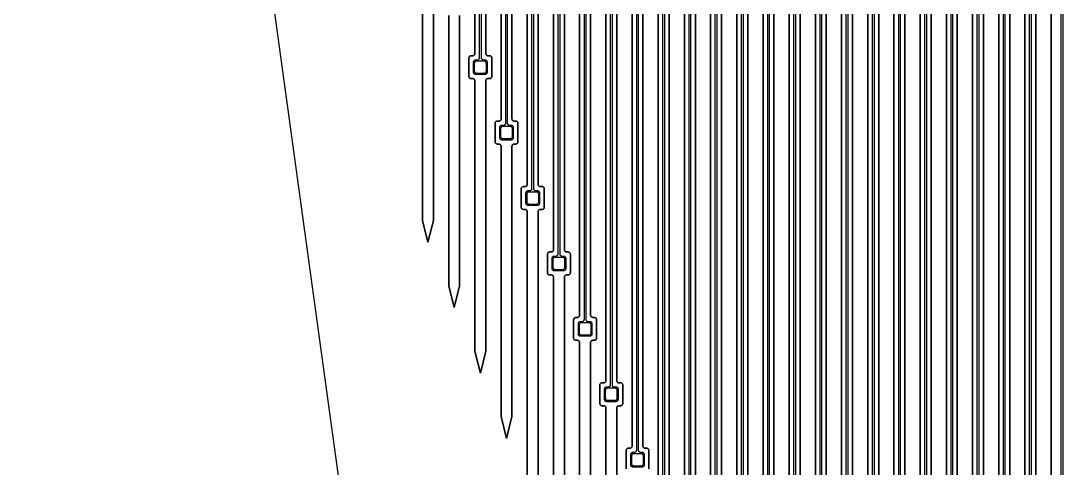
# Model space of a CAD drawing. Header units: metres. Extents: x -1550 to 1550, y -904 to 26100.
# Drawn here: x -966 to -11, y 3929 to 4339 of the extents above; entities that cross this region are included whole.
import ezdxf

# ---------------------------------------------------------------- set-up
doc = ezdxf.new("R2010")
doc.units = ezdxf.units.M
for name, color, linetype in [('Electrodes', 2, 'CONTINUOUS'), ('Metal', 4, 'CONTINUOUS'), ('Polyimide', 3, 'CONTINUOUS'), ('Polyimide_Negative', 5, 'CONTINUOUS')]:
    doc.layers.add(name, color=color, linetype=linetype)

msp = doc.modelspace()

# ---------------------------------------------------------------- linework, layer by layer
at = {"layer": 'Electrodes'}
for points in [[(-541.5, 4291.01), (-541.36, 4291.01), (-541.23, 4291.03), (-541.09, 4291.05), (-540.96, 4291.08), (-540.83, 4291.12), (-540.7, 4291.17), (-540.58, 4291.23), (-540.46, 4291.3), (-540.35, 4291.37), (-540.24, 4291.46), (-540.13, 4291.55), (-540.04, 4291.64), (-539.95, 4291.75), (-539.87, 4291.85), (-539.79, 4291.97), (-539.72, 4292.09), (-539.67, 4292.21), (-539.62, 4292.34), (-539.57, 4292.47), (-539.54, 4292.6), (-539.52, 4292.74), (-539.5, 4292.87), (-539.5, 4293.01), (-539.5, 4300.01), (-539.5, 4300.14), (-539.52, 4300.28), (-539.54, 4300.41), (-539.57, 4300.55), (-539.62, 4300.68), (-539.67, 4300.8), (-539.72, 4300.93), (-539.79, 4301.05), (-539.87, 4301.16), (-539.95, 4301.27), (-540.04, 4301.37), (-540.13, 4301.47), (-540.24, 4301.56), (-540.35, 4301.64), (-540.46, 4301.72), (-540.58, 4301.78), (-540.7, 4301.84), (-540.83, 4301.89), (-540.96, 4301.93), (-541.09, 4301.97), (-541.23, 4301.99), (-541.36, 4302), (-541.5, 4302.01), (-548.5, 4302.01), (-548.64, 4302), (-548.77, 4301.99), (-548.91, 4301.97), (-549.04, 4301.93), (-549.17, 4301.89), (-549.3, 4301.84), (-549.42, 4301.78), (-549.54, 4301.72), (-549.65, 4301.64), (-549.76, 4301.56), (-549.87, 4301.47), (-549.96, 4301.37), (-550.05, 4301.27), (-550.13, 4301.16), (-550.21, 4301.05), (-550.28, 4300.93), (-550.33, 4300.8), (-550.38, 4300.68), (-550.43, 4300.55), (-550.46, 4300.41), (-550.48, 4300.28), (-550.5, 4300.14), (-550.5, 4300.01), (-550.5, 4293.01), (-550.5, 4292.87), (-550.48, 4292.74), (-550.46, 4292.6), (-550.43, 4292.47), (-550.38, 4292.34), (-550.33, 4292.21), (-550.28, 4292.09), (-550.21, 4291.97), (-550.13, 4291.85), (-550.05, 4291.75), (-549.96, 4291.64), (-549.87, 4291.55), (-549.76, 4291.46), (-549.65, 4291.37), (-549.54, 4291.3), (-549.42, 4291.23), (-549.3, 4291.17), (-549.17, 4291.12), (-549.04, 4291.08), (-548.91, 4291.05), (-548.77, 4291.03), (-548.64, 4291.01), (-548.5, 4291.01), (-541.5, 4291.01)], [(-517.5, 4231.01), (-517.36, 4231.01), (-517.23, 4231.03), (-517.09, 4231.05), (-516.96, 4231.08), (-516.83, 4231.12), (-516.7, 4231.17), (-516.58, 4231.23), (-516.46, 4231.3), (-516.35, 4231.37), (-516.24, 4231.46), (-516.13, 4231.55), (-516.04, 4231.64), (-515.95, 4231.75), (-515.87, 4231.85), (-515.79, 4231.97), (-515.72, 4232.09), (-515.67, 4232.21), (-515.62, 4232.34), (-515.57, 4232.47), (-515.54, 4232.6), (-515.52, 4232.74), (-515.5, 4232.87), (-515.5, 4233.01), (-515.5, 4240.01), (-515.5, 4240.14), (-515.52, 4240.28), (-515.54, 4240.41), (-515.57, 4240.55), (-515.62, 4240.68), (-515.67, 4240.8), (-515.72, 4240.93), (-515.79, 4241.05), (-515.87, 4241.16), (-515.95, 4241.27), (-516.04, 4241.37), (-516.13, 4241.47), (-516.24, 4241.56), (-516.35, 4241.64), (-516.46, 4241.72), (-516.58, 4241.78), (-516.7, 4241.84), (-516.83, 4241.89), (-516.96, 4241.93), (-517.09, 4241.97), (-517.23, 4241.99), (-517.36, 4242), (-517.5, 4242.01), (-524.5, 4242.01), (-524.64, 4242), (-524.77, 4241.99), (-524.91, 4241.97), (-525.04, 4241.93), (-525.17, 4241.89), (-525.3, 4241.84), (-525.42, 4241.78), (-525.54, 4241.72), (-525.65, 4241.64), (-525.76, 4241.56), (-525.87, 4241.47), (-525.96, 4241.37), (-526.05, 4241.27), (-526.13, 4241.16), (-526.21, 4241.05), (-526.28, 4240.93), (-526.33, 4240.8), (-526.38, 4240.68), (-526.43, 4240.55), (-526.46, 4240.41), (-526.48, 4240.28), (-526.5, 4240.14), (-526.5, 4240.01), (-526.5, 4233.01), (-526.5, 4232.87), (-526.48, 4232.74), (-526.46, 4232.6), (-526.43, 4232.47), (-526.38, 4232.34), (-526.33, 4232.21), (-526.28, 4232.09), (-526.21, 4231.97), (-526.13, 4231.85), (-526.05, 4231.75), (-525.96, 4231.64), (-525.87, 4231.55), (-525.76, 4231.46), (-525.65, 4231.37), (-525.54, 4231.3), (-525.42, 4231.23), (-525.3, 4231.17), (-525.17, 4231.12), (-525.04, 4231.08), (-524.91, 4231.05), (-524.77, 4231.03), (-524.64, 4231.01), (-524.5, 4231.01), (-517.5, 4231.01)], [(-493.5, 4171.01), (-493.36, 4171.01), (-493.23, 4171.03), (-493.09, 4171.05), (-492.96, 4171.08), (-492.83, 4171.12), (-492.7, 4171.17), (-492.58, 4171.23), (-492.46, 4171.3), (-492.35, 4171.37), (-492.24, 4171.46), (-492.13, 4171.55), (-492.04, 4171.64), (-491.95, 4171.75), (-491.87, 4171.85), (-491.79, 4171.97), (-491.72, 4172.09), (-491.67, 4172.21), (-491.62, 4172.34), (-491.57, 4172.47), (-491.54, 4172.6), (-491.52, 4172.74), (-491.5, 4172.87), (-491.5, 4173.01), (-491.5, 4180.01), (-491.5, 4180.14), (-491.52, 4180.28), (-491.54, 4180.41), (-491.57, 4180.55), (-491.62, 4180.68), (-491.67, 4180.8), (-491.72, 4180.93), (-491.79, 4181.05), (-491.87, 4181.16), (-491.95, 4181.27), (-492.04, 4181.37), (-492.13, 4181.47), (-492.24, 4181.56), (-492.35, 4181.64), (-492.46, 4181.72), (-492.58, 4181.78), (-492.7, 4181.84), (-492.83, 4181.89), (-492.96, 4181.93), (-493.09, 4181.97), (-493.23, 4181.99), (-493.36, 4182), (-493.5, 4182.01), (-500.5, 4182.01), (-500.64, 4182), (-500.77, 4181.99), (-500.91, 4181.97), (-501.04, 4181.93), (-501.17, 4181.89), (-501.3, 4181.84), (-501.42, 4181.78), (-501.54, 4181.72), (-501.65, 4181.64), (-501.76, 4181.56), (-501.87, 4181.47), (-501.96, 4181.37), (-502.05, 4181.27), (-502.13, 4181.16), (-502.21, 4181.05), (-502.28, 4180.93), (-502.33, 4180.8), (-502.38, 4180.68), (-502.43, 4180.55), (-502.46, 4180.41), (-502.48, 4180.28), (-502.5, 4180.14), (-502.5, 4180.01), (-502.5, 4173.01), (-502.5, 4172.87), (-502.48, 4172.74), (-502.46, 4172.6), (-502.43, 4172.47), (-502.38, 4172.34), (-502.33, 4172.21), (-502.28, 4172.09), (-502.21, 4171.97), (-502.13, 4171.85), (-502.05, 4171.75), (-501.96, 4171.64), (-501.87, 4171.55), (-501.76, 4171.46), (-501.65, 4171.37), (-501.54, 4171.3), (-501.42, 4171.23), (-501.3, 4171.17), (-501.17, 4171.12), (-501.04, 4171.08), (-500.91, 4171.05), (-500.77, 4171.03), (-500.64, 4171.01), (-500.5, 4171.01), (-493.5, 4171.01)], [(-469.5, 4111.01), (-469.36, 4111.01), (-469.23, 4111.03), (-469.09, 4111.05), (-468.96, 4111.08), (-468.83, 4111.12), (-468.7, 4111.17), (-468.58, 4111.23), (-468.46, 4111.3), (-468.35, 4111.37), (-468.24, 4111.46), (-468.13, 4111.55), (-468.04, 4111.64), (-467.95, 4111.75), (-467.87, 4111.85), (-467.79, 4111.97), (-467.72, 4112.09), (-467.67, 4112.21), (-467.62, 4112.34), (-467.57, 4112.47), (-467.54, 4112.6), (-467.52, 4112.74), (-467.5, 4112.87), (-467.5, 4113.01), (-467.5, 4120.01), (-467.5, 4120.14), (-467.52, 4120.28), (-467.54, 4120.41), (-467.57, 4120.55), (-467.62, 4120.68), (-467.67, 4120.8), (-467.72, 4120.93), (-467.79, 4121.05), (-467.87, 4121.16), (-467.95, 4121.27), (-468.04, 4121.37), (-468.13, 4121.47), (-468.24, 4121.56), (-468.35, 4121.64), (-468.46, 4121.72), (-468.58, 4121.78), (-468.7, 4121.84), (-468.83, 4121.89), (-468.96, 4121.93), (-469.09, 4121.97), (-469.23, 4121.99), (-469.36, 4122), (-469.5, 4122.01), (-476.5, 4122.01), (-476.64, 4122), (-476.77, 4121.99), (-476.91, 4121.97), (-477.04, 4121.93), (-477.17, 4121.89), (-477.3, 4121.84), (-477.42, 4121.78), (-477.54, 4121.72), (-477.65, 4121.64), (-477.76, 4121.56), (-477.87, 4121.47), (-477.96, 4121.37), (-478.05, 4121.27), (-478.13, 4121.16), (-478.21, 4121.05), (-478.28, 4120.93), (-478.33, 4120.8), (-478.38, 4120.68), (-478.43, 4120.55), (-478.46, 4120.41), (-478.48, 4120.28), (-478.5, 4120.14), (-478.5, 4120.01), (-478.5, 4113.01), (-478.5, 4112.87), (-478.48, 4112.74), (-478.46, 4112.6), (-478.43, 4112.47), (-478.38, 4112.34), (-478.33, 4112.21), (-478.28, 4112.09), (-478.21, 4111.97), (-478.13, 4111.85), (-478.05, 4111.75), (-477.96, 4111.64), (-477.87, 4111.55), (-477.76, 4111.46), (-477.65, 4111.37), (-477.54, 4111.3), (-477.42, 4111.23), (-477.3, 4111.17), (-477.17, 4111.12), (-477.04, 4111.08), (-476.91, 4111.05), (-476.77, 4111.03), (-476.64, 4111.01), (-476.5, 4111.01), (-469.5, 4111.01)], [(-445.5, 4051.01), (-445.36, 4051.01), (-445.23, 4051.03), (-445.09, 4051.05), (-444.96, 4051.08), (-444.83, 4051.12), (-444.7, 4051.17), (-444.58, 4051.23), (-444.46, 4051.3), (-444.35, 4051.37), (-444.24, 4051.46), (-444.13, 4051.55), (-444.04, 4051.64), (-443.95, 4051.75), (-443.87, 4051.85), (-443.79, 4051.97), (-443.72, 4052.09), (-443.67, 4052.21), (-443.62, 4052.34), (-443.57, 4052.47), (-443.54, 4052.6), (-443.52, 4052.74), (-443.5, 4052.87), (-443.5, 4053.01), (-443.5, 4060.01), (-443.5, 4060.14), (-443.52, 4060.28), (-443.54, 4060.41), (-443.57, 4060.55), (-443.62, 4060.68), (-443.67, 4060.8), (-443.72, 4060.93), (-443.79, 4061.05), (-443.87, 4061.16), (-443.95, 4061.27), (-444.04, 4061.37), (-444.13, 4061.47), (-444.24, 4061.56), (-444.35, 4061.64), (-444.46, 4061.72), (-444.58, 4061.78), (-444.7, 4061.84), (-444.83, 4061.89), (-444.96, 4061.93), (-445.09, 4061.97), (-445.23, 4061.99), (-445.36, 4062), (-445.5, 4062.01), (-452.5, 4062.01), (-452.64, 4062), (-452.77, 4061.99), (-452.91, 4061.97), (-453.04, 4061.93), (-453.17, 4061.89), (-453.3, 4061.84), (-453.42, 4061.78), (-453.54, 4061.72), (-453.65, 4061.64), (-453.76, 4061.56), (-453.87, 4061.47), (-453.96, 4061.37), (-454.05, 4061.27), (-454.13, 4061.16), (-454.21, 4061.05), (-454.28, 4060.93), (-454.33, 4060.8), (-454.38, 4060.68), (-454.43, 4060.55), (-454.46, 4060.41), (-454.48, 4060.28), (-454.5, 4060.14), (-454.5, 4060.01), (-454.5, 4053.01), (-454.5, 4052.87), (-454.48, 4052.74), (-454.46, 4052.6), (-454.43, 4052.47), (-454.38, 4052.34), (-454.33, 4052.21), (-454.28, 4052.09), (-454.21, 4051.97), (-454.13, 4051.85), (-454.05, 4051.75), (-453.96, 4051.64), (-453.87, 4051.55), (-453.76, 4051.46), (-453.65, 4051.37), (-453.54, 4051.3), (-453.42, 4051.23), (-453.3, 4051.17), (-453.17, 4051.12), (-453.04, 4051.08), (-452.91, 4051.05), (-452.77, 4051.03), (-452.64, 4051.01), (-452.5, 4051.01), (-445.5, 4051.01)], [(-421.5, 3991.01), (-421.36, 3991.01), (-421.23, 3991.03), (-421.09, 3991.05), (-420.96, 3991.08), (-420.83, 3991.12), (-420.7, 3991.17), (-420.58, 3991.23), (-420.46, 3991.3), (-420.35, 3991.37), (-420.24, 3991.46), (-420.13, 3991.55), (-420.04, 3991.64), (-419.95, 3991.75), (-419.87, 3991.85), (-419.79, 3991.97), (-419.72, 3992.09), (-419.67, 3992.21), (-419.62, 3992.34), (-419.57, 3992.47), (-419.54, 3992.6), (-419.52, 3992.74), (-419.5, 3992.87), (-419.5, 3993.01), (-419.5, 4000.01), (-419.5, 4000.14), (-419.52, 4000.28), (-419.54, 4000.41), (-419.57, 4000.55), (-419.62, 4000.68), (-419.67, 4000.8), (-419.72, 4000.93), (-419.79, 4001.05), (-419.87, 4001.16), (-419.95, 4001.27), (-420.04, 4001.37), (-420.13, 4001.47), (-420.24, 4001.56), (-420.35, 4001.64), (-420.46, 4001.72), (-420.58, 4001.78), (-420.7, 4001.84), (-420.83, 4001.89), (-420.96, 4001.93), (-421.09, 4001.97), (-421.23, 4001.99), (-421.36, 4002), (-421.5, 4002.01), (-428.5, 4002.01), (-428.64, 4002), (-428.77, 4001.99), (-428.91, 4001.97), (-429.04, 4001.93), (-429.17, 4001.89), (-429.3, 4001.84), (-429.42, 4001.78), (-429.54, 4001.72), (-429.65, 4001.64), (-429.76, 4001.56), (-429.87, 4001.47), (-429.96, 4001.37), (-430.05, 4001.27), (-430.13, 4001.16), (-430.21, 4001.05), (-430.28, 4000.93), (-430.33, 4000.8), (-430.38, 4000.68), (-430.43, 4000.55), (-430.46, 4000.41), (-430.48, 4000.28), (-430.5, 4000.14), (-430.5, 4000.01), (-430.5, 3993.01), (-430.5, 3992.87), (-430.48, 3992.74), (-430.46, 3992.6), (-430.43, 3992.47), (-430.38, 3992.34), (-430.33, 3992.21), (-430.28, 3992.09), (-430.21, 3991.97), (-430.13, 3991.85), (-430.05, 3991.75), (-429.96, 3991.64), (-429.87, 3991.55), (-429.76, 3991.46), (-429.65, 3991.37), (-429.54, 3991.3), (-429.42, 3991.23), (-429.3, 3991.17), (-429.17, 3991.12), (-429.04, 3991.08), (-428.91, 3991.05), (-428.77, 3991.03), (-428.64, 3991.01), (-428.5, 3991.01), (-421.5, 3991.01)], [(-397.5, 3931.01), (-397.36, 3931.01), (-397.23, 3931.03), (-397.09, 3931.05), (-396.96, 3931.08), (-396.83, 3931.12), (-396.7, 3931.17), (-396.58, 3931.23), (-396.46, 3931.3), (-396.35, 3931.37), (-396.24, 3931.46), (-396.13, 3931.55), (-396.04, 3931.64), (-395.95, 3931.75), (-395.87, 3931.85), (-395.79, 3931.97), (-395.72, 3932.09), (-395.67, 3932.21), (-395.62, 3932.34), (-395.57, 3932.47), (-395.54, 3932.6), (-395.52, 3932.74), (-395.5, 3932.87), (-395.5, 3933.01), (-395.5, 3940.01), (-395.5, 3940.14), (-395.52, 3940.28), (-395.54, 3940.41), (-395.57, 3940.55), (-395.62, 3940.68), (-395.67, 3940.8), (-395.72, 3940.93), (-395.79, 3941.05), (-395.87, 3941.16), (-395.95, 3941.27), (-396.04, 3941.37), (-396.13, 3941.47), (-396.24, 3941.56), (-396.35, 3941.64), (-396.46, 3941.72), (-396.58, 3941.78), (-396.7, 3941.84), (-396.83, 3941.89), (-396.96, 3941.93), (-397.09, 3941.97), (-397.23, 3941.99), (-397.36, 3942), (-397.5, 3942.01), (-404.5, 3942.01), (-404.64, 3942), (-404.77, 3941.99), (-404.91, 3941.97), (-405.04, 3941.93), (-405.17, 3941.89), (-405.3, 3941.84), (-405.42, 3941.78), (-405.54, 3941.72), (-405.65, 3941.64), (-405.76, 3941.56), (-405.87, 3941.47), (-405.96, 3941.37), (-406.05, 3941.27), (-406.13, 3941.16), (-406.21, 3941.05), (-406.28, 3940.93), (-406.33, 3940.8), (-406.38, 3940.68), (-406.43, 3940.55), (-406.46, 3940.41), (-406.48, 3940.28), (-406.5, 3940.14), (-406.5, 3940.01), (-406.5, 3933.01), (-406.5, 3932.87), (-406.48, 3932.74), (-406.46, 3932.6), (-406.43, 3932.47), (-406.38, 3932.34), (-406.33, 3932.21), (-406.28, 3932.09), (-406.21, 3931.97), (-406.13, 3931.85), (-406.05, 3931.75), (-405.96, 3931.64), (-405.87, 3931.55), (-405.76, 3931.46), (-405.65, 3931.37), (-405.54, 3931.3), (-405.42, 3931.23), (-405.3, 3931.17), (-405.17, 3931.12), (-405.04, 3931.08), (-404.91, 3931.05), (-404.77, 3931.03), (-404.64, 3931.01), (-404.5, 3931.01), (-397.5, 3931.01)]]:
    msp.add_lwpolyline(points, close=True, dxfattribs=at)
at = {"layer": 'Metal'}
for points in [[(-546, 11993.5), (-546, 4305.01), (-546.03, 4304.66), (-546.12, 4304.32), (-546.27, 4304.01), (-546.47, 4303.72), (-546.71, 4303.48), (-547, 4303.28), (-547.32, 4303.13), (-547.65, 4303.04), (-548, 4303.01), (-549.5, 4303.01), (-549.85, 4302.98), (-550.18, 4302.89), (-550.5, 4302.74), (-550.79, 4302.54), (-551.03, 4302.29), (-551.23, 4302.01), (-551.38, 4301.69), (-551.47, 4301.36), (-551.5, 4301.01), (-551.5, 4292.01), (-551.47, 4291.66), (-551.38, 4291.32), (-551.23, 4291.01), (-551.03, 4290.72), (-550.79, 4290.48), (-550.5, 4290.28), (-550.18, 4290.13), (-549.85, 4290.04), (-549.5, 4290.01), (-540.5, 4290.01), (-540.15, 4290.04), (-539.82, 4290.13), (-539.5, 4290.28), (-539.21, 4290.48), (-538.97, 4290.72), (-538.77, 4291.01), (-538.62, 4291.32), (-538.53, 4291.66), (-538.5, 4292.01), (-538.5, 4301.01), (-538.53, 4301.36), (-538.62, 4301.69), (-538.77, 4302.01), (-538.97, 4302.29), (-539.21, 4302.54), (-539.5, 4302.74), (-539.82, 4302.89), (-540.15, 4302.98), (-540.5, 4303.01), (-542, 4303.01), (-542.35, 4303.04), (-542.68, 4303.13), (-543, 4303.28), (-543.29, 4303.48), (-543.53, 4303.72), (-543.73, 4304.01), (-543.88, 4304.32), (-543.97, 4304.66), (-544, 4305.01), (-544, 11993.5)], [(-522, 11993.5), (-522, 4245.01), (-522.03, 4244.66), (-522.12, 4244.32), (-522.27, 4244.01), (-522.47, 4243.72), (-522.71, 4243.48), (-523, 4243.28), (-523.32, 4243.13), (-523.65, 4243.04), (-524, 4243.01), (-525.5, 4243.01), (-525.85, 4242.98), (-526.18, 4242.89), (-526.5, 4242.74), (-526.79, 4242.54), (-527.03, 4242.29), (-527.23, 4242.01), (-527.38, 4241.69), (-527.47, 4241.36), (-527.5, 4241.01), (-527.5, 4232.01), (-527.47, 4231.66), (-527.38, 4231.32), (-527.23, 4231.01), (-527.03, 4230.72), (-526.79, 4230.48), (-526.5, 4230.28), (-526.18, 4230.13), (-525.85, 4230.04), (-525.5, 4230.01), (-516.5, 4230.01), (-516.15, 4230.04), (-515.82, 4230.13), (-515.5, 4230.28), (-515.21, 4230.48), (-514.97, 4230.72), (-514.77, 4231.01), (-514.62, 4231.32), (-514.53, 4231.66), (-514.5, 4232.01), (-514.5, 4241.01), (-514.53, 4241.36), (-514.62, 4241.69), (-514.77, 4242.01), (-514.97, 4242.29), (-515.21, 4242.54), (-515.5, 4242.74), (-515.82, 4242.89), (-516.15, 4242.98), (-516.5, 4243.01), (-518, 4243.01), (-518.35, 4243.04), (-518.68, 4243.13), (-519, 4243.28), (-519.29, 4243.48), (-519.53, 4243.72), (-519.73, 4244.01), (-519.88, 4244.32), (-519.97, 4244.66), (-520, 4245.01), (-520, 11993.5)], [(-498, 11993.5), (-498, 4185.01), (-498.03, 4184.66), (-498.12, 4184.32), (-498.27, 4184.01), (-498.47, 4183.72), (-498.71, 4183.48), (-499, 4183.28), (-499.32, 4183.13), (-499.65, 4183.04), (-500, 4183.01), (-501.5, 4183.01), (-501.85, 4182.98), (-502.18, 4182.89), (-502.5, 4182.74), (-502.79, 4182.54), (-503.03, 4182.29), (-503.23, 4182.01), (-503.38, 4181.69), (-503.47, 4181.36), (-503.5, 4181.01), (-503.5, 4172.01), (-503.47, 4171.66), (-503.38, 4171.32), (-503.23, 4171.01), (-503.03, 4170.72), (-502.79, 4170.48), (-502.5, 4170.28), (-502.18, 4170.13), (-501.85, 4170.04), (-501.5, 4170.01), (-492.5, 4170.01), (-492.15, 4170.04), (-491.82, 4170.13), (-491.5, 4170.28), (-491.21, 4170.48), (-490.97, 4170.72), (-490.77, 4171.01), (-490.62, 4171.32), (-490.53, 4171.66), (-490.5, 4172.01), (-490.5, 4181.01), (-490.53, 4181.36), (-490.62, 4181.69), (-490.77, 4182.01), (-490.97, 4182.29), (-491.21, 4182.54), (-491.5, 4182.74), (-491.82, 4182.89), (-492.15, 4182.98), (-492.5, 4183.01), (-494, 4183.01), (-494.35, 4183.04), (-494.68, 4183.13), (-495, 4183.28), (-495.29, 4183.48), (-495.53, 4183.72), (-495.73, 4184.01), (-495.88, 4184.32), (-495.97, 4184.66), (-496, 4185.01), (-496, 11993.5)], [(-474, 11993.5), (-474, 4125.01), (-474.03, 4124.66), (-474.12, 4124.32), (-474.27, 4124.01), (-474.47, 4123.72), (-474.71, 4123.48), (-475, 4123.28), (-475.32, 4123.13), (-475.65, 4123.04), (-476, 4123.01), (-477.5, 4123.01), (-477.85, 4122.98), (-478.18, 4122.89), (-478.5, 4122.74), (-478.79, 4122.54), (-479.03, 4122.29), (-479.23, 4122.01), (-479.38, 4121.69), (-479.47, 4121.36), (-479.5, 4121.01), (-479.5, 4112.01), (-479.47, 4111.66), (-479.38, 4111.32), (-479.23, 4111.01), (-479.03, 4110.72), (-478.79, 4110.48), (-478.5, 4110.28), (-478.18, 4110.13), (-477.85, 4110.04), (-477.5, 4110.01), (-468.5, 4110.01), (-468.15, 4110.04), (-467.82, 4110.13), (-467.5, 4110.28), (-467.21, 4110.48), (-466.97, 4110.72), (-466.77, 4111.01), (-466.62, 4111.32), (-466.53, 4111.66), (-466.5, 4112.01), (-466.5, 4121.01), (-466.53, 4121.36), (-466.62, 4121.69), (-466.77, 4122.01), (-466.97, 4122.29), (-467.21, 4122.54), (-467.5, 4122.74), (-467.82, 4122.89), (-468.15, 4122.98), (-468.5, 4123.01), (-470, 4123.01), (-470.35, 4123.04), (-470.68, 4123.13), (-471, 4123.28), (-471.29, 4123.48), (-471.53, 4123.72), (-471.73, 4124.01), (-471.88, 4124.32), (-471.97, 4124.66), (-472, 4125.01), (-472, 11993.5)], [(-450, 11993.5), (-450, 4065.01), (-450.03, 4064.66), (-450.12, 4064.32), (-450.27, 4064.01), (-450.47, 4063.72), (-450.71, 4063.48), (-451, 4063.28), (-451.32, 4063.13), (-451.65, 4063.04), (-452, 4063.01), (-453.5, 4063.01), (-453.85, 4062.98), (-454.18, 4062.89), (-454.5, 4062.74), (-454.79, 4062.54), (-455.03, 4062.29), (-455.23, 4062.01), (-455.38, 4061.69), (-455.47, 4061.36), (-455.5, 4061.01), (-455.5, 4052.01), (-455.47, 4051.66), (-455.38, 4051.32), (-455.23, 4051.01), (-455.03, 4050.72), (-454.79, 4050.48), (-454.5, 4050.28), (-454.18, 4050.13), (-453.85, 4050.04), (-453.5, 4050.01), (-444.5, 4050.01), (-444.15, 4050.04), (-443.82, 4050.13), (-443.5, 4050.28), (-443.21, 4050.48), (-442.97, 4050.72), (-442.77, 4051.01), (-442.62, 4051.32), (-442.53, 4051.66), (-442.5, 4052.01), (-442.5, 4061.01), (-442.53, 4061.36), (-442.62, 4061.69), (-442.77, 4062.01), (-442.97, 4062.29), (-443.21, 4062.54), (-443.5, 4062.74), (-443.82, 4062.89), (-444.15, 4062.98), (-444.5, 4063.01), (-446, 4063.01), (-446.35, 4063.04), (-446.68, 4063.13), (-447, 4063.28), (-447.29, 4063.48), (-447.53, 4063.72), (-447.73, 4064.01), (-447.88, 4064.32), (-447.97, 4064.66), (-448, 4065.01), (-448, 11993.5)], [(-426, 11993.5), (-426, 4005.01), (-426.03, 4004.66), (-426.12, 4004.32), (-426.27, 4004.01), (-426.47, 4003.72), (-426.71, 4003.48), (-427, 4003.28), (-427.32, 4003.13), (-427.65, 4003.04), (-428, 4003.01), (-429.5, 4003.01), (-429.85, 4002.98), (-430.18, 4002.89), (-430.5, 4002.74), (-430.79, 4002.54), (-431.03, 4002.29), (-431.23, 4002.01), (-431.38, 4001.69), (-431.47, 4001.36), (-431.5, 4001.01), (-431.5, 3992.01), (-431.47, 3991.66), (-431.38, 3991.32), (-431.23, 3991.01), (-431.03, 3990.72), (-430.79, 3990.48), (-430.5, 3990.28), (-430.18, 3990.13), (-429.85, 3990.04), (-429.5, 3990.01), (-420.5, 3990.01), (-420.15, 3990.04), (-419.82, 3990.13), (-419.5, 3990.28), (-419.21, 3990.48), (-418.97, 3990.72), (-418.77, 3991.01), (-418.62, 3991.32), (-418.53, 3991.66), (-418.5, 3992.01), (-418.5, 4001.01), (-418.53, 4001.36), (-418.62, 4001.69), (-418.77, 4002.01), (-418.97, 4002.29), (-419.21, 4002.54), (-419.5, 4002.74), (-419.82, 4002.89), (-420.15, 4002.98), (-420.5, 4003.01), (-422, 4003.01), (-422.35, 4003.04), (-422.68, 4003.13), (-423, 4003.28), (-423.29, 4003.48), (-423.53, 4003.72), (-423.73, 4004.01), (-423.88, 4004.32), (-423.97, 4004.66), (-424, 4005.01), (-424, 11993.5)], [(-402, 11993.5), (-402, 3945.01), (-402.03, 3944.66), (-402.12, 3944.32), (-402.27, 3944.01), (-402.47, 3943.72), (-402.71, 3943.48), (-403, 3943.28), (-403.32, 3943.13), (-403.65, 3943.04), (-404, 3943.01), (-405.5, 3943.01), (-405.85, 3942.98), (-406.18, 3942.89), (-406.5, 3942.74), (-406.79, 3942.54), (-407.03, 3942.29), (-407.23, 3942.01), (-407.38, 3941.69), (-407.47, 3941.36), (-407.5, 3941.01), (-407.5, 3932.01), (-407.47, 3931.66), (-407.38, 3931.32), (-407.23, 3931.01), (-407.03, 3930.72), (-406.79, 3930.48), (-406.5, 3930.28), (-406.18, 3930.13), (-405.85, 3930.04), (-405.5, 3930.01), (-396.5, 3930.01), (-396.15, 3930.04), (-395.82, 3930.13), (-395.5, 3930.28), (-395.21, 3930.48), (-394.97, 3930.72), (-394.77, 3931.01), (-394.62, 3931.32), (-394.53, 3931.66), (-394.5, 3932.01), (-394.5, 3941.01), (-394.53, 3941.36), (-394.62, 3941.69), (-394.77, 3942.01), (-394.97, 3942.29), (-395.21, 3942.54), (-395.5, 3942.74), (-395.82, 3942.89), (-396.15, 3942.98), (-396.5, 3943.01), (-398, 3943.01), (-398.35, 3943.04), (-398.68, 3943.13), (-399, 3943.28), (-399.29, 3943.48), (-399.53, 3943.72), (-399.73, 3944.01), (-399.88, 3944.32), (-399.97, 3944.66), (-400, 3945.01), (-400, 11993.5)], [(-378, 11993.5), (-378, 3691.04)], [(-376, 3691.04), (-376, 11993.5)], [(-354, 11993.5), (-354, 3437.07)], [(-352, 3437.07), (-352, 11993.5)], [(-330, 11993.5), (-330, 3183.1)], [(-328, 3183.1), (-328, 11993.5)], [(-306, 11993.5), (-306, 2929.13)], [(-304, 2929.13), (-304, 11993.5)], [(-282, 11993.5), (-282, 2675.17)], [(-280, 2675.17), (-280, 11993.5)], [(-258, 11993.5), (-258, 2421.2)], [(-256, 2421.2), (-256, 11993.5)], [(-234, 11993.5), (-234, 2167.23)], [(-232, 2167.23), (-232, 11993.5)], [(-210, 11993.5), (-210, 1913.26)], [(-208, 1913.26), (-208, 11993.5)], [(-186, 11993.5), (-186, 1659.29)], [(-184, 1659.29), (-184, 11993.5)], [(-162, 11993.5), (-162, 1405.33)], [(-160, 1405.33), (-160, 11993.5)], [(-138, 11993.5), (-138, 1151.36)], [(-136, 1151.36), (-136, 11993.5)], [(-114, 11993.5), (-114, 897.39)], [(-112, 897.39), (-112, 11993.5)], [(-90, 11993.5), (-90, 643.42)], [(-88, 643.42), (-88, 11993.5)], [(-66, 11993.5), (-66, 389.45)], [(-64, 389.45), (-64, 11993.5)], [(-42, 11993.5), (-42, 135.48)], [(-40, 135.48), (-40, 11993.5)], [(-13, 11993.5), (-13, -118.48)], [(-11, -118.48), (-11, 11993.5)]]:
    msp.add_lwpolyline(points, dxfattribs=at)
at = {"layer": 'Polyimide'}
for points in [[(-540, 11978.5), (-540, 4309.01), (-539.97, 4308.66), (-539.88, 4308.32), (-539.73, 4308.01), (-539.53, 4307.72), (-539.29, 4307.48), (-539, 4307.28), (-538.68, 4307.13), (-538.35, 4307.04), (-538, 4307.01), (-536.5, 4307.01), (-536.15, 4306.98), (-535.82, 4306.89), (-535.5, 4306.74), (-535.21, 4306.54), (-534.97, 4306.29), (-534.77, 4306.01), (-534.62, 4305.69), (-534.53, 4305.36), (-534.5, 4305.01), (-534.5, 4288.01), (-534.53, 4287.66), (-534.62, 4287.32), (-534.77, 4287.01), (-534.97, 4286.72), (-535.21, 4286.48), (-535.5, 4286.28), (-535.82, 4286.13), (-536.15, 4286.04), (-536.5, 4286.01), (-538, 4286.01), (-538.35, 4285.98), (-538.68, 4285.89), (-539, 4285.74), (-539.29, 4285.54), (-539.53, 4285.29), (-539.73, 4285.01), (-539.88, 4284.69), (-539.97, 4284.36), (-540, 4284.01), (-540, 4036.01), (-545, 4016.01), (-550, 4036.01), (-550, 4284.01), (-550.03, 4284.36), (-550.12, 4284.69), (-550.27, 4285.01), (-550.47, 4285.29), (-550.71, 4285.54), (-551, 4285.74), (-551.32, 4285.89), (-551.65, 4285.98), (-552, 4286.01), (-553.5, 4286.01), (-553.85, 4286.04), (-554.18, 4286.13), (-554.5, 4286.28), (-554.79, 4286.48), (-555.03, 4286.72), (-555.23, 4287.01), (-555.38, 4287.32), (-555.47, 4287.66), (-555.5, 4288.01), (-555.5, 4305.01), (-555.47, 4305.36), (-555.38, 4305.69), (-555.23, 4306.01), (-555.03, 4306.29), (-554.79, 4306.54), (-554.5, 4306.74), (-554.18, 4306.89), (-553.85, 4306.98), (-553.5, 4307.01), (-552, 4307.01), (-551.65, 4307.04), (-551.32, 4307.13), (-551, 4307.28), (-550.71, 4307.48), (-550.47, 4307.72), (-550.27, 4308.01), (-550.12, 4308.32), (-550.03, 4308.66), (-550, 4309.01), (-550, 11978.5)], [(-516, 11978.5), (-516, 4249.01), (-515.97, 4248.66), (-515.88, 4248.32), (-515.73, 4248.01), (-515.53, 4247.72), (-515.29, 4247.48), (-515, 4247.28), (-514.68, 4247.13), (-514.35, 4247.04), (-514, 4247.01), (-512.5, 4247.01), (-512.15, 4246.98), (-511.82, 4246.89), (-511.5, 4246.74), (-511.21, 4246.54), (-510.97, 4246.29), (-510.77, 4246.01), (-510.62, 4245.69), (-510.53, 4245.36), (-510.5, 4245.01), (-510.5, 4228.01), (-510.53, 4227.66), (-510.62, 4227.32), (-510.77, 4227.01), (-510.97, 4226.72), (-511.21, 4226.48), (-511.5, 4226.28), (-511.82, 4226.13), (-512.15, 4226.04), (-512.5, 4226.01), (-514, 4226.01), (-514.35, 4225.98), (-514.68, 4225.89), (-515, 4225.74), (-515.29, 4225.54), (-515.53, 4225.29), (-515.73, 4225.01), (-515.88, 4224.69), (-515.97, 4224.36), (-516, 4224.01), (-516, 3976.01), (-521, 3956.01), (-526, 3976.01), (-526, 4224.01), (-526.03, 4224.36), (-526.12, 4224.69), (-526.27, 4225.01), (-526.47, 4225.29), (-526.71, 4225.54), (-527, 4225.74), (-527.32, 4225.89), (-527.65, 4225.98), (-528, 4226.01), (-529.5, 4226.01), (-529.85, 4226.04), (-530.18, 4226.13), (-530.5, 4226.28), (-530.79, 4226.48), (-531.03, 4226.72), (-531.23, 4227.01), (-531.38, 4227.32), (-531.47, 4227.66), (-531.5, 4228.01), (-531.5, 4245.01), (-531.47, 4245.36), (-531.38, 4245.69), (-531.23, 4246.01), (-531.03, 4246.29), (-530.79, 4246.54), (-530.5, 4246.74), (-530.18, 4246.89), (-529.85, 4246.98), (-529.5, 4247.01), (-528, 4247.01), (-527.65, 4247.04), (-527.32, 4247.13), (-527, 4247.28), (-526.71, 4247.48), (-526.47, 4247.72), (-526.27, 4248.01), (-526.12, 4248.32), (-526.03, 4248.66), (-526, 4249.01), (-526, 11978.5)], [(-502, 3916.01), (-502, 4164.01), (-502.03, 4164.36), (-502.12, 4164.69), (-502.27, 4165.01), (-502.47, 4165.29), (-502.71, 4165.54), (-503, 4165.74), (-503.32, 4165.89), (-503.65, 4165.98), (-504, 4166.01), (-505.5, 4166.01), (-505.85, 4166.04), (-506.18, 4166.13), (-506.5, 4166.28), (-506.79, 4166.48), (-507.03, 4166.72), (-507.23, 4167.01), (-507.38, 4167.32), (-507.47, 4167.66), (-507.5, 4168.01), (-507.5, 4185.01), (-507.47, 4185.36), (-507.38, 4185.69), (-507.23, 4186.01), (-507.03, 4186.29), (-506.79, 4186.54), (-506.5, 4186.74), (-506.18, 4186.89), (-505.85, 4186.98), (-505.5, 4187.01), (-504, 4187.01), (-503.65, 4187.04), (-503.32, 4187.13), (-503, 4187.28), (-502.71, 4187.48), (-502.47, 4187.72), (-502.27, 4188.01), (-502.12, 4188.32), (-502.03, 4188.66), (-502, 4189.01), (-502, 11978.5)], [(-492, 11978.5), (-492, 4189.01), (-491.97, 4188.66), (-491.88, 4188.32), (-491.73, 4188.01), (-491.53, 4187.72), (-491.29, 4187.48), (-491, 4187.28), (-490.68, 4187.13), (-490.35, 4187.04), (-490, 4187.01), (-488.5, 4187.01), (-488.15, 4186.98), (-487.82, 4186.89), (-487.5, 4186.74), (-487.21, 4186.54), (-486.97, 4186.29), (-486.77, 4186.01), (-486.62, 4185.69), (-486.53, 4185.36), (-486.5, 4185.01), (-486.5, 4168.01), (-486.53, 4167.66), (-486.62, 4167.32), (-486.77, 4167.01), (-486.97, 4166.72), (-487.21, 4166.48), (-487.5, 4166.28), (-487.82, 4166.13), (-488.15, 4166.04), (-488.5, 4166.01), (-490, 4166.01), (-490.35, 4165.98), (-490.68, 4165.89), (-491, 4165.74), (-491.29, 4165.54), (-491.53, 4165.29), (-491.73, 4165.01), (-491.88, 4164.69), (-491.97, 4164.36), (-492, 4164.01), (-492, 3916.01)], [(-478, 3856.01), (-478, 4104.01), (-478.03, 4104.36), (-478.12, 4104.69), (-478.27, 4105.01), (-478.47, 4105.29), (-478.71, 4105.54), (-479, 4105.74), (-479.32, 4105.89), (-479.65, 4105.98), (-480, 4106.01), (-481.5, 4106.01), (-481.85, 4106.04), (-482.18, 4106.13), (-482.5, 4106.28), (-482.79, 4106.48), (-483.03, 4106.72), (-483.23, 4107.01), (-483.38, 4107.32), (-483.47, 4107.66), (-483.5, 4108.01), (-483.5, 4125.01), (-483.47, 4125.36), (-483.38, 4125.69), (-483.23, 4126.01), (-483.03, 4126.29), (-482.79, 4126.54), (-482.5, 4126.74), (-482.18, 4126.89), (-481.85, 4126.98), (-481.5, 4127.01), (-480, 4127.01), (-479.65, 4127.04), (-479.32, 4127.13), (-479, 4127.28), (-478.71, 4127.48), (-478.47, 4127.72), (-478.27, 4128.01), (-478.12, 4128.32), (-478.03, 4128.66), (-478, 4129.01), (-478, 11978.5)], [(-468, 11978.5), (-468, 4129.01), (-467.97, 4128.66), (-467.88, 4128.32), (-467.73, 4128.01), (-467.53, 4127.72), (-467.29, 4127.48), (-467, 4127.28), (-466.68, 4127.13), (-466.35, 4127.04), (-466, 4127.01), (-464.5, 4127.01), (-464.15, 4126.98), (-463.82, 4126.89), (-463.5, 4126.74), (-463.21, 4126.54), (-462.97, 4126.29), (-462.77, 4126.01), (-462.62, 4125.69), (-462.53, 4125.36), (-462.5, 4125.01), (-462.5, 4108.01), (-462.53, 4107.66), (-462.62, 4107.32), (-462.77, 4107.01), (-462.97, 4106.72), (-463.21, 4106.48), (-463.5, 4106.28), (-463.82, 4106.13), (-464.15, 4106.04), (-464.5, 4106.01), (-466, 4106.01), (-466.35, 4105.98), (-466.68, 4105.89), (-467, 4105.74), (-467.29, 4105.54), (-467.53, 4105.29), (-467.73, 4105.01), (-467.88, 4104.69), (-467.97, 4104.36), (-468, 4104.01), (-468, 3856.01)], [(-454, 3796.01), (-454, 4044.01), (-454.03, 4044.36), (-454.12, 4044.69), (-454.27, 4045.01), (-454.47, 4045.29), (-454.71, 4045.54), (-455, 4045.74), (-455.32, 4045.89), (-455.65, 4045.98), (-456, 4046.01), (-457.5, 4046.01), (-457.85, 4046.04), (-458.18, 4046.13), (-458.5, 4046.28), (-458.79, 4046.48), (-459.03, 4046.72), (-459.23, 4047.01), (-459.38, 4047.32), (-459.47, 4047.66), (-459.5, 4048.01), (-459.5, 4065.01), (-459.47, 4065.36), (-459.38, 4065.69), (-459.23, 4066.01), (-459.03, 4066.29), (-458.79, 4066.54), (-458.5, 4066.74), (-458.18, 4066.89), (-457.85, 4066.98), (-457.5, 4067.01), (-456, 4067.01), (-455.65, 4067.04), (-455.32, 4067.13), (-455, 4067.28), (-454.71, 4067.48), (-454.47, 4067.72), (-454.27, 4068.01), (-454.12, 4068.32), (-454.03, 4068.66), (-454, 4069.01), (-454, 11978.5)], [(-444, 11978.5), (-444, 4069.01), (-443.97, 4068.66), (-443.88, 4068.32), (-443.73, 4068.01), (-443.53, 4067.72), (-443.29, 4067.48), (-443, 4067.28), (-442.68, 4067.13), (-442.35, 4067.04), (-442, 4067.01), (-440.5, 4067.01), (-440.15, 4066.98), (-439.82, 4066.89), (-439.5, 4066.74), (-439.21, 4066.54), (-438.97, 4066.29), (-438.77, 4066.01), (-438.62, 4065.69), (-438.53, 4065.36), (-438.5, 4065.01), (-438.5, 4048.01), (-438.53, 4047.66), (-438.62, 4047.32), (-438.77, 4047.01), (-438.97, 4046.72), (-439.21, 4046.48), (-439.5, 4046.28), (-439.82, 4046.13), (-440.15, 4046.04), (-440.5, 4046.01), (-442, 4046.01), (-442.35, 4045.98), (-442.68, 4045.89), (-443, 4045.74), (-443.29, 4045.54), (-443.53, 4045.29), (-443.73, 4045.01), (-443.88, 4044.69), (-443.97, 4044.36), (-444, 4044.01), (-444, 3796.01)], [(-430, 3736.01), (-430, 3984.01), (-430.03, 3984.36), (-430.12, 3984.69), (-430.27, 3985.01), (-430.47, 3985.29), (-430.71, 3985.54), (-431, 3985.74), (-431.32, 3985.89), (-431.65, 3985.98), (-432, 3986.01), (-433.5, 3986.01), (-433.85, 3986.04), (-434.18, 3986.13), (-434.5, 3986.28), (-434.79, 3986.48), (-435.03, 3986.72), (-435.23, 3987.01), (-435.38, 3987.32), (-435.47, 3987.66), (-435.5, 3988.01), (-435.5, 4005.01), (-435.47, 4005.36), (-435.38, 4005.69), (-435.23, 4006.01), (-435.03, 4006.29), (-434.79, 4006.54), (-434.5, 4006.74), (-434.18, 4006.89), (-433.85, 4006.98), (-433.5, 4007.01), (-432, 4007.01), (-431.65, 4007.04), (-431.32, 4007.13), (-431, 4007.28), (-430.71, 4007.48), (-430.47, 4007.72), (-430.27, 4008.01), (-430.12, 4008.32), (-430.03, 4008.66), (-430, 4009.01), (-430, 11978.5)], [(-420, 11978.5), (-420, 4009.01), (-419.97, 4008.66), (-419.88, 4008.32), (-419.73, 4008.01), (-419.53, 4007.72), (-419.29, 4007.48), (-419, 4007.28), (-418.68, 4007.13), (-418.35, 4007.04), (-418, 4007.01), (-416.5, 4007.01), (-416.15, 4006.98), (-415.82, 4006.89), (-415.5, 4006.74), (-415.21, 4006.54), (-414.97, 4006.29), (-414.77, 4006.01), (-414.62, 4005.69), (-414.53, 4005.36), (-414.5, 4005.01), (-414.5, 3988.01), (-414.53, 3987.66), (-414.62, 3987.32), (-414.77, 3987.01), (-414.97, 3986.72), (-415.21, 3986.48), (-415.5, 3986.28), (-415.82, 3986.13), (-416.15, 3986.04), (-416.5, 3986.01), (-418, 3986.01), (-418.35, 3985.98), (-418.68, 3985.89), (-419, 3985.74), (-419.29, 3985.54), (-419.53, 3985.29), (-419.73, 3985.01), (-419.88, 3984.69), (-419.97, 3984.36), (-420, 3984.01), (-420, 3736.01)], [(-411.5, 3928.01), (-411.5, 3945.01), (-411.47, 3945.36), (-411.38, 3945.69), (-411.23, 3946.01), (-411.03, 3946.29), (-410.79, 3946.54), (-410.5, 3946.74), (-410.18, 3946.89), (-409.85, 3946.98), (-409.5, 3947.01), (-408, 3947.01), (-407.65, 3947.04), (-407.32, 3947.13), (-407, 3947.28), (-406.71, 3947.48), (-406.47, 3947.72), (-406.27, 3948.01), (-406.12, 3948.32), (-406.03, 3948.66), (-406, 3949.01), (-406, 11978.5)], [(-396, 11978.5), (-396, 3949.01), (-395.97, 3948.66), (-395.88, 3948.32), (-395.73, 3948.01), (-395.53, 3947.72), (-395.29, 3947.48), (-395, 3947.28), (-394.68, 3947.13), (-394.35, 3947.04), (-394, 3947.01), (-392.5, 3947.01), (-392.15, 3946.98), (-391.82, 3946.89), (-391.5, 3946.74), (-391.21, 3946.54), (-390.97, 3946.29), (-390.77, 3946.01), (-390.62, 3945.69), (-390.53, 3945.36), (-390.5, 3945.01), (-390.5, 3928.01)], [(-382, 3695.04), (-382, 11978.5)], [(-372, 11978.5), (-372, 3695.04)], [(-358, 3441.07), (-358, 11978.5)], [(-348, 11978.5), (-348, 3441.07)], [(-334, 3187.1), (-334, 11978.5)], [(-324, 11978.5), (-324, 3187.1)], [(-310, 2933.13), (-310, 11978.5)], [(-300, 11978.5), (-300, 2933.13)], [(-286, 2679.17), (-286, 11978.5)], [(-276, 11978.5), (-276, 2679.17)], [(-262, 2425.2), (-262, 11978.5)], [(-252, 11978.5), (-252, 2425.2)], [(-238, 2171.23), (-238, 11978.5)], [(-228, 11978.5), (-228, 2171.23)], [(-214, 1917.26), (-214, 11978.5)], [(-204, 11978.5), (-204, 1917.26)], [(-190, 1663.29), (-190, 11978.5)], [(-180, 11978.5), (-180, 1663.29)], [(-166, 1409.33), (-166, 11978.5)], [(-156, 11978.5), (-156, 1409.33)], [(-142, 1155.36), (-142, 11978.5)], [(-132, 11978.5), (-132, 1155.36)], [(-118, 901.39), (-118, 11978.5)], [(-108, 11978.5), (-108, 901.39)], [(-94, 647.42), (-94, 11978.5)], [(-84, 11978.5), (-84, 647.42)], [(-70, 393.45), (-70, 11978.5)], [(-60, 11978.5), (-60, 393.45)], [(-46, 139.48), (-46, 11978.5)], [(-36, 11978.5), (-36, 139.48)], [(-22, -116.48), (-22, 11978.5)], [(-588, 4404.01), (-588, 4156.01), (-593, 4136.01), (-598, 4156.01), (-598, 4404.01)], [(-564, 4344.01), (-564, 4096.01), (-569, 4076.01), (-574, 4096.01), (-574, 4344.01)]]:
    msp.add_lwpolyline(points, dxfattribs=at)
at = {"layer": 'Polyimide_Negative'}
for points in [[(-22, 11978.5), (-22, -116.48), (-22.5, -116.48), (-22.5, -137.48), (-22, -137.48), (-22, -387.48), (-22, -587.48), (-22, -628.09), (-24.31, -635.25), (-25.99, -638.43), (-28.23, -640.89), (-31.03, -642.36), (-36.34, -643.61), (-38.23, -645.59), (-39.87, -649.42), (-40.39, -651.11), (-40.5, -654.04), (-40.5, -665.28), (-46.65, -651.78), (-966, 6040.77)], [(-550, 11978.5), (-550, 4309.01), (-550.03, 4308.66), (-550.12, 4308.32), (-550.27, 4308.01), (-550.47, 4307.72), (-550.71, 4307.48), (-551, 4307.28), (-551.32, 4307.13), (-551.65, 4307.04), (-552, 4307.01), (-553.5, 4307.01), (-553.85, 4306.98), (-554.18, 4306.89), (-554.5, 4306.74), (-554.79, 4306.54), (-555.03, 4306.29), (-555.23, 4306.01), (-555.38, 4305.69), (-555.47, 4305.36), (-555.5, 4305.01), (-555.5, 4288.01), (-555.47, 4287.66), (-555.38, 4287.32), (-555.23, 4287.01), (-555.03, 4286.72), (-554.79, 4286.48), (-554.5, 4286.28), (-554.18, 4286.13), (-553.85, 4286.04), (-553.5, 4286.01), (-552, 4286.01), (-551.65, 4285.98), (-551.32, 4285.89), (-551, 4285.74), (-550.71, 4285.54), (-550.47, 4285.29), (-550.27, 4285.01), (-550.12, 4284.69), (-550.03, 4284.36), (-550, 4284.01), (-550, 4036.01), (-545, 4016.01), (-540, 4036.01), (-540, 4284.01), (-539.97, 4284.36), (-539.88, 4284.69), (-539.73, 4285.01), (-539.53, 4285.29), (-539.29, 4285.54), (-539, 4285.74), (-538.68, 4285.89), (-538.35, 4285.98), (-538, 4286.01), (-536.5, 4286.01), (-536.15, 4286.04), (-535.82, 4286.13), (-535.5, 4286.28), (-535.21, 4286.48), (-534.97, 4286.72), (-534.77, 4287.01), (-534.62, 4287.32), (-534.53, 4287.66), (-534.5, 4288.01), (-534.5, 4305.01), (-534.53, 4305.36), (-534.62, 4305.69), (-534.77, 4306.01), (-534.97, 4306.29), (-535.21, 4306.54), (-535.5, 4306.74), (-535.82, 4306.89), (-536.15, 4306.98), (-536.5, 4307.01), (-538, 4307.01), (-538.35, 4307.04), (-538.68, 4307.13), (-539, 4307.28), (-539.29, 4307.48), (-539.53, 4307.72), (-539.73, 4308.01), (-539.88, 4308.32), (-539.97, 4308.66), (-540, 4309.01), (-540, 11978.5)], [(-526, 11978.5), (-526, 4249.01), (-526.03, 4248.66), (-526.12, 4248.32), (-526.27, 4248.01), (-526.47, 4247.72), (-526.71, 4247.48), (-527, 4247.28), (-527.32, 4247.13), (-527.65, 4247.04), (-528, 4247.01), (-529.5, 4247.01), (-529.85, 4246.98), (-530.18, 4246.89), (-530.5, 4246.74), (-530.79, 4246.54), (-531.03, 4246.29), (-531.23, 4246.01), (-531.38, 4245.69), (-531.47, 4245.36), (-531.5, 4245.01), (-531.5, 4228.01), (-531.47, 4227.66), (-531.38, 4227.32), (-531.23, 4227.01), (-531.03, 4226.72), (-530.79, 4226.48), (-530.5, 4226.28), (-530.18, 4226.13), (-529.85, 4226.04), (-529.5, 4226.01), (-528, 4226.01), (-527.65, 4225.98), (-527.32, 4225.89), (-527, 4225.74), (-526.71, 4225.54), (-526.47, 4225.29), (-526.27, 4225.01), (-526.12, 4224.69), (-526.03, 4224.36), (-526, 4224.01), (-526, 3976.01), (-521, 3956.01), (-516, 3976.01), (-516, 4224.01), (-515.97, 4224.36), (-515.88, 4224.69), (-515.73, 4225.01), (-515.53, 4225.29), (-515.29, 4225.54), (-515, 4225.74), (-514.68, 4225.89), (-514.35, 4225.98), (-514, 4226.01), (-512.5, 4226.01), (-512.15, 4226.04), (-511.82, 4226.13), (-511.5, 4226.28), (-511.21, 4226.48), (-510.97, 4226.72), (-510.77, 4227.01), (-510.62, 4227.32), (-510.53, 4227.66), (-510.5, 4228.01), (-510.5, 4245.01), (-510.53, 4245.36), (-510.62, 4245.69), (-510.77, 4246.01), (-510.97, 4246.29), (-511.21, 4246.54), (-511.5, 4246.74), (-511.82, 4246.89), (-512.15, 4246.98), (-512.5, 4247.01), (-514, 4247.01), (-514.35, 4247.04), (-514.68, 4247.13), (-515, 4247.28), (-515.29, 4247.48), (-515.53, 4247.72), (-515.73, 4248.01), (-515.88, 4248.32), (-515.97, 4248.66), (-516, 4249.01), (-516, 11978.5)], [(-502, 11978.5), (-502, 4189.01), (-502.03, 4188.66), (-502.12, 4188.32), (-502.27, 4188.01), (-502.47, 4187.72), (-502.71, 4187.48), (-503, 4187.28), (-503.32, 4187.13), (-503.65, 4187.04), (-504, 4187.01), (-505.5, 4187.01), (-505.85, 4186.98), (-506.18, 4186.89), (-506.5, 4186.74), (-506.79, 4186.54), (-507.03, 4186.29), (-507.23, 4186.01), (-507.38, 4185.69), (-507.47, 4185.36), (-507.5, 4185.01), (-507.5, 4168.01), (-507.47, 4167.66), (-507.38, 4167.32), (-507.23, 4167.01), (-507.03, 4166.72), (-506.79, 4166.48), (-506.5, 4166.28), (-506.18, 4166.13), (-505.85, 4166.04), (-505.5, 4166.01), (-504, 4166.01), (-503.65, 4165.98), (-503.32, 4165.89), (-503, 4165.74), (-502.71, 4165.54), (-502.47, 4165.29), (-502.27, 4165.01), (-502.12, 4164.69), (-502.03, 4164.36), (-502, 4164.01), (-502, 3916.01)], [(-492, 3916.01), (-492, 4164.01), (-491.97, 4164.36), (-491.88, 4164.69), (-491.73, 4165.01), (-491.53, 4165.29), (-491.29, 4165.54), (-491, 4165.74), (-490.68, 4165.89), (-490.35, 4165.98), (-490, 4166.01), (-488.5, 4166.01), (-488.15, 4166.04), (-487.82, 4166.13), (-487.5, 4166.28), (-487.21, 4166.48), (-486.97, 4166.72), (-486.77, 4167.01), (-486.62, 4167.32), (-486.53, 4167.66), (-486.5, 4168.01), (-486.5, 4185.01), (-486.53, 4185.36), (-486.62, 4185.69), (-486.77, 4186.01), (-486.97, 4186.29), (-487.21, 4186.54), (-487.5, 4186.74), (-487.82, 4186.89), (-488.15, 4186.98), (-488.5, 4187.01), (-490, 4187.01), (-490.35, 4187.04), (-490.68, 4187.13), (-491, 4187.28), (-491.29, 4187.48), (-491.53, 4187.72), (-491.73, 4188.01), (-491.88, 4188.32), (-491.97, 4188.66), (-492, 4189.01), (-492, 11978.5)], [(-478, 11978.5), (-478, 4129.01), (-478.03, 4128.66), (-478.12, 4128.32), (-478.27, 4128.01), (-478.47, 4127.72), (-478.71, 4127.48), (-479, 4127.28), (-479.32, 4127.13), (-479.65, 4127.04), (-480, 4127.01), (-481.5, 4127.01), (-481.85, 4126.98), (-482.18, 4126.89), (-482.5, 4126.74), (-482.79, 4126.54), (-483.03, 4126.29), (-483.23, 4126.01), (-483.38, 4125.69), (-483.47, 4125.36), (-483.5, 4125.01), (-483.5, 4108.01), (-483.47, 4107.66), (-483.38, 4107.32), (-483.23, 4107.01), (-483.03, 4106.72), (-482.79, 4106.48), (-482.5, 4106.28), (-482.18, 4106.13), (-481.85, 4106.04), (-481.5, 4106.01), (-480, 4106.01), (-479.65, 4105.98), (-479.32, 4105.89), (-479, 4105.74), (-478.71, 4105.54), (-478.47, 4105.29), (-478.27, 4105.01), (-478.12, 4104.69), (-478.03, 4104.36), (-478, 4104.01), (-478, 3856.01)], [(-468, 3856.01), (-468, 4104.01), (-467.97, 4104.36), (-467.88, 4104.69), (-467.73, 4105.01), (-467.53, 4105.29), (-467.29, 4105.54), (-467, 4105.74), (-466.68, 4105.89), (-466.35, 4105.98), (-466, 4106.01), (-464.5, 4106.01), (-464.15, 4106.04), (-463.82, 4106.13), (-463.5, 4106.28), (-463.21, 4106.48), (-462.97, 4106.72), (-462.77, 4107.01), (-462.62, 4107.32), (-462.53, 4107.66), (-462.5, 4108.01), (-462.5, 4125.01), (-462.53, 4125.36), (-462.62, 4125.69), (-462.77, 4126.01), (-462.97, 4126.29), (-463.21, 4126.54), (-463.5, 4126.74), (-463.82, 4126.89), (-464.15, 4126.98), (-464.5, 4127.01), (-466, 4127.01), (-466.35, 4127.04), (-466.68, 4127.13), (-467, 4127.28), (-467.29, 4127.48), (-467.53, 4127.72), (-467.73, 4128.01), (-467.88, 4128.32), (-467.97, 4128.66), (-468, 4129.01), (-468, 11978.5)], [(-454, 11978.5), (-454, 4069.01), (-454.03, 4068.66), (-454.12, 4068.32), (-454.27, 4068.01), (-454.47, 4067.72), (-454.71, 4067.48), (-455, 4067.28), (-455.32, 4067.13), (-455.65, 4067.04), (-456, 4067.01), (-457.5, 4067.01), (-457.85, 4066.98), (-458.18, 4066.89), (-458.5, 4066.74), (-458.79, 4066.54), (-459.03, 4066.29), (-459.23, 4066.01), (-459.38, 4065.69), (-459.47, 4065.36), (-459.5, 4065.01), (-459.5, 4048.01), (-459.47, 4047.66), (-459.38, 4047.32), (-459.23, 4047.01), (-459.03, 4046.72), (-458.79, 4046.48), (-458.5, 4046.28), (-458.18, 4046.13), (-457.85, 4046.04), (-457.5, 4046.01), (-456, 4046.01), (-455.65, 4045.98), (-455.32, 4045.89), (-455, 4045.74), (-454.71, 4045.54), (-454.47, 4045.29), (-454.27, 4045.01), (-454.12, 4044.69), (-454.03, 4044.36), (-454, 4044.01), (-454, 3796.01)], [(-444, 3796.01), (-444, 4044.01), (-443.97, 4044.36), (-443.88, 4044.69), (-443.73, 4045.01), (-443.53, 4045.29), (-443.29, 4045.54), (-443, 4045.74), (-442.68, 4045.89), (-442.35, 4045.98), (-442, 4046.01), (-440.5, 4046.01), (-440.15, 4046.04), (-439.82, 4046.13), (-439.5, 4046.28), (-439.21, 4046.48), (-438.97, 4046.72), (-438.77, 4047.01), (-438.62, 4047.32), (-438.53, 4047.66), (-438.5, 4048.01), (-438.5, 4065.01), (-438.53, 4065.36), (-438.62, 4065.69), (-438.77, 4066.01), (-438.97, 4066.29), (-439.21, 4066.54), (-439.5, 4066.74), (-439.82, 4066.89), (-440.15, 4066.98), (-440.5, 4067.01), (-442, 4067.01), (-442.35, 4067.04), (-442.68, 4067.13), (-443, 4067.28), (-443.29, 4067.48), (-443.53, 4067.72), (-443.73, 4068.01), (-443.88, 4068.32), (-443.97, 4068.66), (-444, 4069.01), (-444, 11978.5)], [(-430, 11978.5), (-430, 4009.01), (-430.03, 4008.66), (-430.12, 4008.32), (-430.27, 4008.01), (-430.47, 4007.72), (-430.71, 4007.48), (-431, 4007.28), (-431.32, 4007.13), (-431.65, 4007.04), (-432, 4007.01), (-433.5, 4007.01), (-433.85, 4006.98), (-434.18, 4006.89), (-434.5, 4006.74), (-434.79, 4006.54), (-435.03, 4006.29), (-435.23, 4006.01), (-435.38, 4005.69), (-435.47, 4005.36), (-435.5, 4005.01), (-435.5, 3988.01), (-435.47, 3987.66), (-435.38, 3987.32), (-435.23, 3987.01), (-435.03, 3986.72), (-434.79, 3986.48), (-434.5, 3986.28), (-434.18, 3986.13), (-433.85, 3986.04), (-433.5, 3986.01), (-432, 3986.01), (-431.65, 3985.98), (-431.32, 3985.89), (-431, 3985.74), (-430.71, 3985.54), (-430.47, 3985.29), (-430.27, 3985.01), (-430.12, 3984.69), (-430.03, 3984.36), (-430, 3984.01), (-430, 3736.01)], [(-420, 3736.01), (-420, 3984.01), (-419.97, 3984.36), (-419.88, 3984.69), (-419.73, 3985.01), (-419.53, 3985.29), (-419.29, 3985.54), (-419, 3985.74), (-418.68, 3985.89), (-418.35, 3985.98), (-418, 3986.01), (-416.5, 3986.01), (-416.15, 3986.04), (-415.82, 3986.13), (-415.5, 3986.28), (-415.21, 3986.48), (-414.97, 3986.72), (-414.77, 3987.01), (-414.62, 3987.32), (-414.53, 3987.66), (-414.5, 3988.01), (-414.5, 4005.01), (-414.53, 4005.36), (-414.62, 4005.69), (-414.77, 4006.01), (-414.97, 4006.29), (-415.21, 4006.54), (-415.5, 4006.74), (-415.82, 4006.89), (-416.15, 4006.98), (-416.5, 4007.01), (-418, 4007.01), (-418.35, 4007.04), (-418.68, 4007.13), (-419, 4007.28), (-419.29, 4007.48), (-419.53, 4007.72), (-419.73, 4008.01), (-419.88, 4008.32), (-419.97, 4008.66), (-420, 4009.01), (-420, 11978.5)], [(-406, 11978.5), (-406, 3949.01), (-406.03, 3948.66), (-406.12, 3948.32), (-406.27, 3948.01), (-406.47, 3947.72), (-406.71, 3947.48), (-407, 3947.28), (-407.32, 3947.13), (-407.65, 3947.04), (-408, 3947.01), (-409.5, 3947.01), (-409.85, 3946.98), (-410.18, 3946.89), (-410.5, 3946.74), (-410.79, 3946.54), (-411.03, 3946.29), (-411.23, 3946.01), (-411.38, 3945.69), (-411.47, 3945.36), (-411.5, 3945.01), (-411.5, 3928.01)], [(-390.5, 3928.01), (-390.5, 3945.01), (-390.53, 3945.36), (-390.62, 3945.69), (-390.77, 3946.01), (-390.97, 3946.29), (-391.21, 3946.54), (-391.5, 3946.74), (-391.82, 3946.89), (-392.15, 3946.98), (-392.5, 3947.01), (-394, 3947.01), (-394.35, 3947.04), (-394.68, 3947.13), (-395, 3947.28), (-395.29, 3947.48), (-395.53, 3947.72), (-395.73, 3948.01), (-395.88, 3948.32), (-395.97, 3948.66), (-396, 3949.01), (-396, 11978.5)], [(-382, 11978.5), (-382, 3695.04)], [(-372, 3695.04), (-372, 11978.5)], [(-358, 11978.5), (-358, 3441.07)], [(-348, 3441.07), (-348, 11978.5)], [(-334, 11978.5), (-334, 3187.1)], [(-324, 3187.1), (-324, 11978.5)], [(-310, 11978.5), (-310, 2933.13)], [(-300, 2933.13), (-300, 11978.5)], [(-286, 11978.5), (-286, 2679.17)], [(-276, 2679.17), (-276, 11978.5)], [(-262, 11978.5), (-262, 2425.2)], [(-252, 2425.2), (-252, 11978.5)], [(-238, 11978.5), (-238, 2171.23)], [(-228, 2171.23), (-228, 11978.5)], [(-214, 11978.5), (-214, 1917.26)], [(-204, 1917.26), (-204, 11978.5)], [(-190, 11978.5), (-190, 1663.29)], [(-180, 1663.29), (-180, 11978.5)], [(-166, 11978.5), (-166, 1409.33)], [(-156, 1409.33), (-156, 11978.5)], [(-142, 11978.5), (-142, 1155.36)], [(-132, 1155.36), (-132, 11978.5)], [(-118, 11978.5), (-118, 901.39)], [(-108, 901.39), (-108, 11978.5)], [(-94, 11978.5), (-94, 647.42)], [(-84, 647.42), (-84, 11978.5)], [(-70, 11978.5), (-70, 393.45)], [(-60, 393.45), (-60, 11978.5)], [(-46, 11978.5), (-46, 139.48)], [(-36, 139.48), (-36, 11978.5)], [(-598, 4404.01), (-598, 4156.01), (-593, 4136.01), (-588, 4156.01), (-588, 4404.01)], [(-574, 4344.01), (-574, 4096.01), (-569, 4076.01), (-564, 4096.01), (-564, 4344.01)]]:
    msp.add_lwpolyline(points, dxfattribs=at)

doc.saveas('drawing.dxf')
